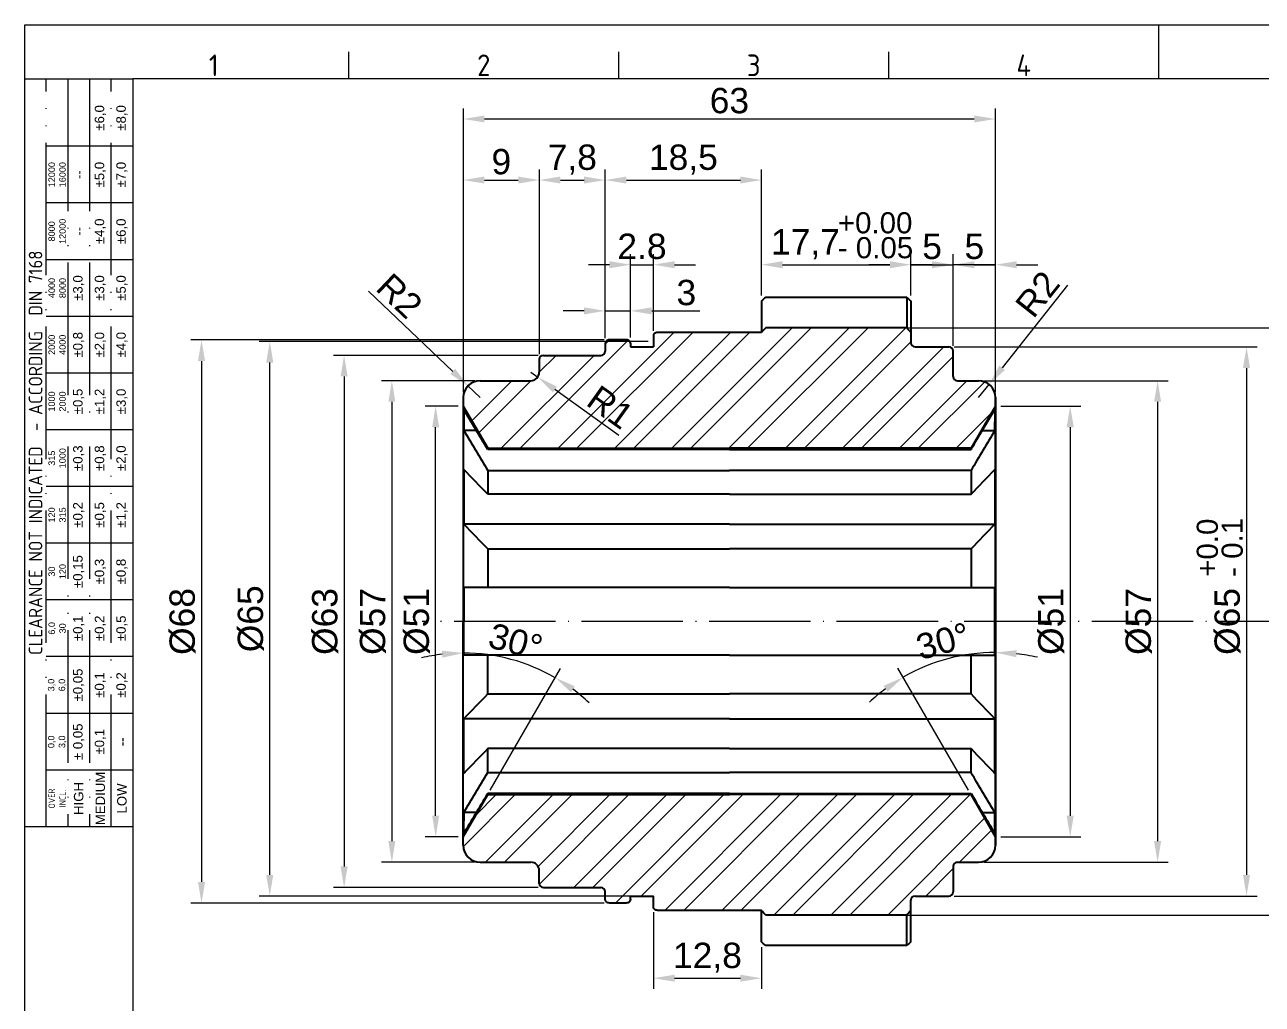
# Model space of a CAD drawing. Header units: millimetres. Extents: x 2521 to 2789, y 1164 to 1354.
# Drawn here: x 2520.6 to 2667.1, y 1238.2 to 1354.2 of the extents above; entities that cross this region are included whole.
import ezdxf
from ezdxf.enums import TextEntityAlignment as Align

# ---------------------------------------------------------------- set-up
doc = ezdxf.new("R2010")
doc.units = ezdxf.units.MM
doc.linetypes.add('ACAD_ISO04W100', pattern=[30, 24, -3, 0, -3])
doc.linetypes.add('ACAD_ISO05W100', pattern=[33, 24, -3, 0, -3, 0, -3])
for name, color, linetype, lineweight in [('AM_0', 7, 'Continuous', 40), ('AM_4', 1, 'ACAD_ISO04W100', 25), ('AM_5', 3, 'Continuous', 25), ('AM_BOR', 2, 'ACAD_ISO05W100', 35)]:
    doc.layers.add(name, color=color, linetype=linetype, lineweight=lineweight)
doc.styles.add('ACISOTS', font='isocp.shx', dxfattribs={"height": 1})
doc.styles.get("Standard").update_dxf_attribs({"font": 'arial.ttf'})
doc.dimstyles.new('ISO-25', dxfattribs={"dimtxt": 3, "dimasz": 2.5, "dimexe": 1.25, "dimexo": 0.625, "dimtad": 1, "dimtxsty": 'Standard', "dimcen": 2.5, "dimadec": 0, "dimazin": 0, "dimtfac": 1, "dimtmove": 0, "dimatfit": 3, "dimfxl": 1, "dimarcsym": 0})

# ---------------------------------------------------------------- blocks, each defined once
blk = doc.blocks.new('A3 ZTL')
for p, q in [((19.57, 280.82), (19.57, 9.78)), ((401.17, 280.82), (19.57, 280.82))]:
    blk.add_line(p, q)
at = {"layer": 'AM_BOR', "color": 135, "linetype": 'Continuous', "lineweight": 25}
for p, q in [((0, 0), (0, 290.61)), ((0, 290.61), (410.96, 290.61))]:
    blk.add_line(p, q, dxfattribs=at)
at = {"layer": 'AM_BOR', "color": 135, "lineweight": 25}
for p, q in [((205.48, 280.82), (205.48, 290.61)), ((58.71, 280.82), (58.71, 285.71)), ((107.63, 280.82), (107.63, 285.71)), ((156.56, 280.82), (156.56, 285.71)), ((3.91, 145.3), (3.91, 280.82)), ((7.83, 280.82), (7.83, 145.3)), ((11.74, 280.82), (11.74, 145.3)), ((15.66, 145.3), (15.66, 280.82)), ((19.57, 268.59), (3.91, 268.59)), ((19.57, 258.32), (3.91, 258.32)), ((19.57, 248.04), (3.91, 248.04)), ((19.57, 237.77), (3.91, 237.77)), ((19.57, 227.5), (3.91, 227.5)), ((19.57, 217.22), (3.91, 217.22)), ((19.57, 206.95), (3.91, 206.95)), ((19.57, 196.67), (3.91, 196.67)), ((19.57, 186.4), (3.91, 186.4)), ((19.57, 176.13), (3.91, 176.13)), ((19.57, 165.85), (3.91, 165.85)), ((19.57, 155.58), (3.91, 155.58))]:
    blk.add_line(p, q, dxfattribs=at)
blk.add_lwpolyline([(19.57, 145.3), (0, 145.3), (0, 280.82), (19.57, 280.82)], close=True, dxfattribs=at)
at = {"layer": 'AM_BOR', "color": 135, "lineweight": 25, "style": 'ACISOTS'}
for s, p in [('1', (34.25, 283.27)), ('2', (83.17, 283.27)), ('3', (132.09, 283.27)), ('4', (181.02, 283.27))]:
    blk.add_text(s, height=3.91, dxfattribs=at).set_placement(p, align=Align.MIDDLE)
at = {"layer": 'AM_BOR', "color": 135, "lineweight": 25, "attachment_point": 5, "rotation": 90}
for s, insert, char_height, width in [('±6,0', (13.7, 273.73), 1.712, 10.274), ('±8,0', (17.61, 273.73), 1.712, 10.274), ('12000\\P16000', (5.87, 263.45), 1.174, 10.274), ('±5,0', (13.7, 263.45), 1.712, 10.274), ('±7,0', (17.61, 263.45), 1.712, 10.274), ('--', (9.78, 263.45), 1.712, 10.274), ('8000\\P12000', (5.87, 253.18), 1.174, 10.274), ('--', (9.78, 253.18), 1.712, 10.274), ('±4,0', (13.7, 253.18), 1.712, 10.274), ('±6,0', (17.61, 253.18), 1.712, 10.274), ('{\\Fisocp.shx|c0;CLEARANCE NOT INDICATED  - ACCORDING  DIN 7168}', (1.96, 213.06), 2.4462, 135.5186), ('4000\\P8000', (5.87, 242.91), 1.174, 10.274), ('±3,0', (9.78, 242.91), 1.712, 10.274), ('±3,0', (13.7, 242.91), 1.712, 10.274), ('±5,0', (17.61, 242.91), 1.712, 10.274), ('2000\\P4000', (5.87, 232.63), 1.174, 10.274), ('±0,8', (9.78, 232.63), 1.712, 10.274), ('±2,0', (13.7, 232.63), 1.712, 10.274), ('±4,0', (17.61, 232.63), 1.712, 10.274), ('±0,5', (9.78, 222.36), 1.712, 10.274), ('±1,2', (13.7, 222.36), 1.712, 10.274), ('±3,0', (17.61, 222.36), 1.712, 10.274), ('1000\\P2000', (5.87, 222.36), 1.174, 10.274), ('315\\P1000', (5.87, 212.08), 1.174, 10.274), ('±0,3', (9.78, 212.08), 1.712, 10.274), ('±0,8', (13.7, 212.08), 1.712, 10.274), ('±2,0', (17.61, 212.08), 1.712, 10.274), ('120\\P315', (5.87, 201.81), 1.174, 10.274), ('±0,2', (9.78, 201.81), 1.712, 10.274), ('±0,5', (13.7, 201.81), 1.712, 10.274), ('±1,2', (17.61, 201.81), 1.712, 10.274), ('±0,15', (9.78, 191.54), 1.712, 10.274), ('±0,3', (13.7, 191.54), 1.712, 10.274), ('±0,8', (17.61, 191.54), 1.712, 10.274), ('30\\P120', (5.87, 191.54), 1.174, 10.274), ('6,0\\P30', (5.87, 181.26), 1.174, 10.274), ('±0,1', (9.78, 181.26), 1.712, 10.274), ('±0,2', (13.7, 181.26), 1.712, 10.274), ('±0,5', (17.61, 181.26), 1.712, 10.274), ('±0,05', (9.78, 170.99), 1.712, 10.274), ('±0,1', (13.7, 170.99), 1.712, 10.274), ('±0,2', (17.61, 170.99), 1.712, 10.274), ('3,0\\P6,0', (5.87, 170.99), 1.174, 10.274), ('± 0,05', (9.78, 160.71), 1.712, 10.274), ('0,0\\P3,0', (5.87, 160.71), 1.174, 10.274), ('\\pt4.69206;±0,1', (13.7, 160.71), 1.7123, 10.274), ('--', (17.61, 160.71), 1.712, 10.274), ('MEDIUM', (13.7, 150.44), 1.712, 10.274), ('HIGH', (9.78, 150.44), 1.712, 10.274), ('LOW', (17.61, 150.44), 1.712, 10.274), ('{\\Fisocp.shx|c0;OVER\\PINCL.}', (5.87, 150.44), 1.1742, 10.274)]:
    blk.add_mtext(s, dxfattribs=dict(at, insert=insert, char_height=char_height, width=width))
blk = doc.blocks.new('*D21')
at = {"layer": 'AM_5', "color": 0, "lineweight": -2, "transparency": 16777216}
for p, q in [((2636.13, 1309.03), (2645.61, 1309.03)), ((2644.36, 1306.53), (2644.36, 1260.53)), ((2636.13, 1258.03), (2645.61, 1258.03))]:
    blk.add_line(p, q, dxfattribs=at)
at = {"layer": 'AM_5', "color": 0, "transparency": 16777216}
for points in [[(2643.94, 1306.53), (2644.78, 1306.53), (2644.36, 1309.03)], [(2643.94, 1260.53), (2644.78, 1260.53), (2644.36, 1258.03)]]:
    blk.add_solid(points, dxfattribs=at)
at = {"layer": 'Defpoints', "color": 0, "transparency": 16777216}
for p in [(2635.51, 1309.03), (2635.51, 1258.03), (2644.36, 1258.03)]:
    blk.add_point(p, dxfattribs=at)
at = {"layer": 'AM_5', "color": 0, "transparency": 16777216, "insert": (2642.12, 1283.53), "char_height": 3, "attachment_point": 5, "rotation": 90}
blk.add_mtext('%%C51', dxfattribs=at)
blk = doc.blocks.new('*D22')
at = {"layer": 'AM_5', "color": 0, "lineweight": -2, "transparency": 16777216}
for p, q in [((2571.88, 1309.03), (2567.98, 1309.03)), ((2569.23, 1260.53), (2569.23, 1306.53)), ((2571.88, 1258.03), (2567.98, 1258.03))]:
    blk.add_line(p, q, dxfattribs=at)
at = {"layer": 'AM_5', "color": 0, "transparency": 16777216}
for points in [[(2568.82, 1306.53), (2569.65, 1306.53), (2569.23, 1309.03)], [(2568.82, 1260.53), (2569.65, 1260.53), (2569.23, 1258.03)]]:
    blk.add_solid(points, dxfattribs=at)
at = {"layer": 'Defpoints', "color": 0, "transparency": 16777216}
for p in [(2569.23, 1309.03), (2572.51, 1309.03), (2572.51, 1258.03)]:
    blk.add_point(p, dxfattribs=at)
at = {"layer": 'AM_5', "color": 0, "transparency": 16777216, "insert": (2566.99, 1283.53), "char_height": 3, "attachment_point": 5, "rotation": 90}
blk.add_mtext('%%C51', dxfattribs=at)
blk = doc.blocks.new('*D23')
at = {"layer": 'AM_5', "color": 0, "lineweight": -2, "transparency": 16777216}
blk.add_line((2575.7, 1263.57), (2584.01, 1277.96), dxfattribs=at)
for start, end in [(96.5856, 103.1712), (60, 90), (46.8288, 53.4144)]:
    blk.add_arc((2572.51, 1258.03), 21.76, start, end, dxfattribs=at)
at = {"layer": 'AM_5', "color": 0, "transparency": 16777216}
for points in [[(2569.99, 1280.07), (2570.03, 1279.24), (2572.51, 1279.8)], [(2585.25, 1275.16), (2585.71, 1275.86), (2583.39, 1276.88)]]:
    blk.add_solid(points, dxfattribs=at)
at = {"layer": 'Defpoints', "color": 0, "transparency": 16777216}
for p in [(2572.51, 1283.53), (2579.95, 1278.48), (2575.39, 1263.03), (2572.51, 1258.03), (2572.51, 1257.03)]:
    blk.add_point(p, dxfattribs=at)
at = {"layer": 'AM_5', "color": 0, "transparency": 16777216, "insert": (2578.7, 1281.14), "char_height": 3, "attachment_point": 5, "rotation": 345}
blk.add_mtext('30°', dxfattribs=at)
blk = doc.blocks.new('*D24')
at = {"layer": 'AM_5', "color": 0, "lineweight": -2, "transparency": 16777216}
blk.add_line((2632.31, 1263.57), (2623.97, 1278.02), dxfattribs=at)
for start, end in [(90, 120), (76.8675, 83.4337), (126.5663, 133.1325)]:
    blk.add_arc((2635.51, 1258.03), 21.83, start, end, dxfattribs=at)
at = {"layer": 'AM_5', "color": 0, "transparency": 16777216}
for points in [[(2637.98, 1279.3), (2638.03, 1280.13), (2635.51, 1279.86)], [(2622.27, 1275.91), (2622.73, 1275.21), (2624.59, 1276.93)]]:
    blk.add_solid(points, dxfattribs=at)
at = {"layer": 'Defpoints', "color": 0, "transparency": 16777216}
for p in [(2635.51, 1283.53), (2631.72, 1279.53), (2632.62, 1263.03), (2635.51, 1258.03), (2635.51, 1257.03)]:
    blk.add_point(p, dxfattribs=at)
at = {"layer": 'AM_5', "color": 0, "transparency": 16777216, "insert": (2629.3, 1281.2), "char_height": 3, "attachment_point": 5, "rotation": 15}
blk.add_mtext('30°', dxfattribs=at)
blk = doc.blocks.new('*D25')
at = {"layer": 'AM_5', "color": 0, "lineweight": -2, "transparency": 16777216}
for p, q in [((2634.13, 1312.03), (2655.96, 1312.03)), ((2654.71, 1309.53), (2654.71, 1257.53)), ((2634.13, 1255.03), (2655.96, 1255.03))]:
    blk.add_line(p, q, dxfattribs=at)
at = {"layer": 'AM_5', "color": 0, "transparency": 16777216}
for points in [[(2654.29, 1309.53), (2655.13, 1309.53), (2654.71, 1312.03)], [(2654.29, 1257.53), (2655.13, 1257.53), (2654.71, 1255.03)]]:
    blk.add_solid(points, dxfattribs=at)
at = {"layer": 'Defpoints', "color": 0, "transparency": 16777216}
for p in [(2633.51, 1312.03), (2633.51, 1255.03), (2654.71, 1255.03)]:
    blk.add_point(p, dxfattribs=at)
at = {"layer": 'AM_5', "color": 0, "transparency": 16777216, "insert": (2652.47, 1283.53), "char_height": 3, "attachment_point": 5, "rotation": 90}
blk.add_mtext('%%C57', dxfattribs=at)
blk = doc.blocks.new('*D26')
at = {"layer": 'AM_5', "color": 0, "lineweight": -2, "transparency": 16777216}
for p, q in [((2630.63, 1316.03), (2666.49, 1316.03)), ((2665.24, 1313.53), (2665.24, 1253.53)), ((2630.63, 1251.03), (2666.49, 1251.03))]:
    blk.add_line(p, q, dxfattribs=at)
at = {"layer": 'AM_5', "color": 0, "transparency": 16777216}
for points in [[(2664.82, 1313.53), (2665.66, 1313.53), (2665.24, 1316.03)], [(2664.82, 1253.53), (2665.66, 1253.53), (2665.24, 1251.03)]]:
    blk.add_solid(points, dxfattribs=at)
at = {"layer": 'Defpoints', "color": 0, "transparency": 16777216}
for p in [(2630.01, 1316.03), (2630.01, 1251.03), (2665.24, 1251.03)]:
    blk.add_point(p, dxfattribs=at)
at = {"layer": 'AM_5', "color": 0, "transparency": 16777216, "insert": (2663, 1283.53), "char_height": 3, "attachment_point": 5, "rotation": 90}
blk.add_mtext('%%C65', dxfattribs=at)
blk = doc.blocks.new('*D27')
at = {"layer": 'AM_5', "color": 0, "lineweight": -2, "transparency": 16777216}
for p, q in [((2644.04, 1323.34), (2636.3, 1313.56)), ((2633.51, 1310.03), (2634.75, 1311.6))]:
    blk.add_line(p, q, dxfattribs=at)
at = {"layer": 'AM_5', "color": 0, "transparency": 16777216}
blk.add_solid([(2635.97, 1313.82), (2636.63, 1313.3), (2634.75, 1311.6)], dxfattribs=at)
at = {"layer": 'Defpoints', "color": 0, "transparency": 16777216}
for p in [(2634.75, 1311.6), (2633.51, 1310.03)]:
    blk.add_point(p, dxfattribs=at)
at = {"layer": 'AM_5', "color": 0, "transparency": 16777216, "insert": (2640.49, 1322.29), "char_height": 3, "attachment_point": 5, "rotation": 51.6282}
blk.add_mtext('R2', dxfattribs=at)
blk = doc.blocks.new('*D28')
at = {"layer": 'AM_5', "color": 0, "lineweight": -2, "transparency": 16777216}
for p, q in [((2594.38, 1316.67), (2548.34, 1316.67)), ((2549.59, 1253.53), (2549.59, 1314.17)), ((2594.38, 1251.03), (2548.34, 1251.03))]:
    blk.add_line(p, q, dxfattribs=at)
at = {"layer": 'AM_5', "color": 0, "transparency": 16777216}
for points in [[(2549.17, 1314.17), (2550.01, 1314.17), (2549.59, 1316.67)], [(2549.17, 1253.53), (2550.01, 1253.53), (2549.59, 1251.03)]]:
    blk.add_solid(points, dxfattribs=at)
at = {"layer": 'Defpoints', "color": 0, "transparency": 16777216}
for p in [(2549.59, 1316.67), (2595.01, 1316.67), (2595.01, 1251.03)]:
    blk.add_point(p, dxfattribs=at)
at = {"layer": 'AM_5', "color": 0, "transparency": 16777216, "insert": (2547.35, 1283.85), "char_height": 3, "attachment_point": 5, "rotation": 90}
blk.add_mtext('%%C65', dxfattribs=at)
blk = doc.blocks.new('*D29')
at = {"layer": 'AM_5', "color": 0, "lineweight": -2, "transparency": 16777216}
for p, q in [((2573.88, 1312.03), (2562.8, 1312.03)), ((2564.05, 1309.53), (2564.05, 1257.53)), ((2573.88, 1255.03), (2562.8, 1255.03))]:
    blk.add_line(p, q, dxfattribs=at)
at = {"layer": 'AM_5', "color": 0, "transparency": 16777216}
for points in [[(2563.63, 1309.53), (2564.46, 1309.53), (2564.05, 1312.03)], [(2563.63, 1257.53), (2564.46, 1257.53), (2564.05, 1255.03)]]:
    blk.add_solid(points, dxfattribs=at)
at = {"layer": 'Defpoints', "color": 0, "transparency": 16777216}
for p in [(2574.51, 1312.03), (2564.05, 1255.03), (2574.51, 1255.03)]:
    blk.add_point(p, dxfattribs=at)
at = {"layer": 'AM_5', "color": 0, "transparency": 16777216, "insert": (2561.81, 1283.53), "char_height": 3, "attachment_point": 5, "rotation": 90}
blk.add_mtext('%%C57', dxfattribs=at)
blk = doc.blocks.new('*D30')
at = {"layer": 'AM_5', "color": 0, "lineweight": -2, "transparency": 16777216}
for p, q in [((2581.38, 1315.03), (2557.14, 1315.03)), ((2558.39, 1312.53), (2558.39, 1254.53)), ((2581.38, 1252.03), (2557.14, 1252.03))]:
    blk.add_line(p, q, dxfattribs=at)
at = {"layer": 'AM_5', "color": 0, "transparency": 16777216}
for points in [[(2557.97, 1312.53), (2558.81, 1312.53), (2558.39, 1315.03)], [(2557.97, 1254.53), (2558.81, 1254.53), (2558.39, 1252.03)]]:
    blk.add_solid(points, dxfattribs=at)
at = {"layer": 'Defpoints', "color": 0, "transparency": 16777216}
for p in [(2582.01, 1315.03), (2558.39, 1252.03), (2582.01, 1252.03)]:
    blk.add_point(p, dxfattribs=at)
at = {"layer": 'AM_5', "color": 0, "transparency": 16777216, "insert": (2556.15, 1283.53), "char_height": 3, "attachment_point": 5, "rotation": 90}
blk.add_mtext('%%C63', dxfattribs=at)
blk = doc.blocks.new('*D31')
at = {"layer": 'AM_5', "color": 0, "lineweight": -2, "transparency": 16777216}
for p, q in [((2589.18, 1316.86), (2540.26, 1316.86)), ((2541.51, 1314.36), (2541.51, 1252.7)), ((2589.18, 1250.2), (2540.26, 1250.2))]:
    blk.add_line(p, q, dxfattribs=at)
at = {"layer": 'AM_5', "color": 0, "transparency": 16777216}
for points in [[(2541.09, 1314.36), (2541.93, 1314.36), (2541.51, 1316.86)], [(2541.09, 1252.7), (2541.93, 1252.7), (2541.51, 1250.2)]]:
    blk.add_solid(points, dxfattribs=at)
at = {"layer": 'Defpoints', "color": 0, "transparency": 16777216}
for p in [(2589.81, 1316.86), (2541.51, 1250.2), (2589.81, 1250.2)]:
    blk.add_point(p, dxfattribs=at)
at = {"layer": 'AM_5', "color": 0, "transparency": 16777216, "insert": (2539.27, 1283.53), "char_height": 3, "attachment_point": 5, "rotation": 90}
blk.add_mtext('%%C68', dxfattribs=at)
blk = doc.blocks.new('*D32')
at = {"layer": 'AM_5', "color": 0, "lineweight": -2, "transparency": 16777216}
for p, q in [((2617.28, 1318.29), (2678.49, 1318.29)), ((2677.24, 1315.79), (2677.24, 1251.28)), ((2617.28, 1248.78), (2678.49, 1248.78))]:
    blk.add_line(p, q, dxfattribs=at)
at = {"layer": 'AM_5', "color": 0, "transparency": 16777216}
for points in [[(2676.83, 1315.79), (2677.66, 1315.79), (2677.24, 1318.29)], [(2676.83, 1251.28), (2677.66, 1251.28), (2677.24, 1248.78)]]:
    blk.add_solid(points, dxfattribs=at)
at = {"layer": 'Defpoints', "color": 0, "transparency": 16777216}
for p in [(2616.66, 1318.29), (2616.66, 1248.78), (2677.24, 1248.78)]:
    blk.add_point(p, dxfattribs=at)
at = {"layer": 'AM_5', "color": 0, "transparency": 16777216, "insert": (2675, 1283.53), "char_height": 3, "attachment_point": 5, "rotation": 90}
blk.add_mtext('%%c70', dxfattribs=at)
blk = doc.blocks.new('*D33')
at = {"layer": 'AM_5', "color": 0, "lineweight": -2, "transparency": 16777216}
for p, q in [((2561.29, 1322.62), (2571.25, 1313.14)), ((2574.51, 1310.03), (2573.06, 1311.41))]:
    blk.add_line(p, q, dxfattribs=at)
at = {"layer": 'AM_5', "color": 0, "transparency": 16777216}
blk.add_solid([(2571.53, 1313.44), (2570.96, 1312.83), (2573.06, 1311.41)], dxfattribs=at)
at = {"layer": 'Defpoints', "color": 0, "transparency": 16777216}
for p in [(2573.06, 1311.41), (2574.51, 1310.03)]:
    blk.add_point(p, dxfattribs=at)
at = {"layer": 'AM_5', "color": 0, "transparency": 16777216, "insert": (2564.95, 1322.07), "char_height": 3, "attachment_point": 5, "rotation": 316.4029}
blk.add_mtext('R2', dxfattribs=at)
blk = doc.blocks.new('*D34')
at = {"layer": 'AM_5', "color": 0, "lineweight": -2, "transparency": 16777216}
for p, q in [((2580.51, 1313.03), (2581.32, 1312.45)), ((2590.93, 1305.56), (2583.35, 1310.99))]:
    blk.add_line(p, q, dxfattribs=at)
at = {"layer": 'AM_5', "color": 0, "transparency": 16777216}
blk.add_solid([(2583.59, 1311.33), (2583.11, 1310.66), (2581.32, 1312.45)], dxfattribs=at)
at = {"layer": 'Defpoints', "color": 0, "transparency": 16777216}
for p in [(2580.51, 1313.03), (2581.32, 1312.45)]:
    blk.add_point(p, dxfattribs=at)
at = {"layer": 'AM_5', "color": 0, "transparency": 16777216, "insert": (2589.93, 1308.9), "char_height": 3, "attachment_point": 5, "rotation": 324.3712}
blk.add_mtext('R1', dxfattribs=at)
blk = doc.blocks.new('*D35')
at = {"layer": 'AM_5', "color": 0, "lineweight": -2, "transparency": 16777216}
for p, q in [((2630.51, 1316.16), (2630.51, 1327.01)), ((2635.51, 1310.66), (2635.51, 1327.01)), ((2628.01, 1325.76), (2625.51, 1325.76)), ((2635.51, 1325.76), (2630.51, 1325.76)), ((2638.01, 1325.76), (2640.51, 1325.76))]:
    blk.add_line(p, q, dxfattribs=at)
at = {"layer": 'AM_5', "color": 0, "transparency": 16777216}
for points in [[(2628.01, 1326.18), (2628.01, 1325.34), (2630.51, 1325.76)], [(2638.01, 1326.18), (2638.01, 1325.34), (2635.51, 1325.76)]]:
    blk.add_solid(points, dxfattribs=at)
at = {"layer": 'Defpoints', "color": 0, "transparency": 16777216}
for p in [(2630.51, 1325.76), (2630.51, 1315.53), (2635.51, 1310.03)]:
    blk.add_point(p, dxfattribs=at)
at = {"layer": 'AM_5', "color": 0, "transparency": 16777216, "insert": (2633.01, 1327.91), "char_height": 3, "attachment_point": 5}
blk.add_mtext('5', dxfattribs=at)
blk = doc.blocks.new('*D36')
at = {"layer": 'AM_5', "color": 0, "lineweight": -2, "transparency": 16777216}
for p, q in [((2625.51, 1322.1), (2625.51, 1327.01)), ((2630.51, 1326.39), (2630.51, 1327.01)), ((2623.01, 1325.76), (2620.51, 1325.76)), ((2625.51, 1325.76), (2630.51, 1325.76)), ((2633.01, 1325.76), (2635.51, 1325.76))]:
    blk.add_line(p, q, dxfattribs=at)
at = {"layer": 'AM_5', "color": 0, "transparency": 16777216}
for points in [[(2623.01, 1326.18), (2623.01, 1325.34), (2625.51, 1325.76)], [(2633.01, 1326.18), (2633.01, 1325.34), (2630.51, 1325.76)]]:
    blk.add_solid(points, dxfattribs=at)
at = {"layer": 'Defpoints', "color": 0, "transparency": 16777216}
for p in [(2630.51, 1325.76), (2630.51, 1325.76), (2625.51, 1321.47)]:
    blk.add_point(p, dxfattribs=at)
at = {"layer": 'AM_5', "color": 0, "transparency": 16777216, "insert": (2628.01, 1327.91), "char_height": 3, "attachment_point": 5}
blk.add_mtext('5', dxfattribs=at)
blk = doc.blocks.new('*D37')
at = {"layer": 'AM_5', "color": 0, "lineweight": -2, "transparency": 16777216}
for p, q in [((2607.81, 1322.1), (2607.81, 1327.01)), ((2625.51, 1322.1), (2625.51, 1327.01)), ((2610.31, 1325.76), (2623.01, 1325.76))]:
    blk.add_line(p, q, dxfattribs=at)
at = {"layer": 'AM_5', "color": 0, "transparency": 16777216}
for points in [[(2610.31, 1326.18), (2610.31, 1325.34), (2607.81, 1325.76)], [(2623.01, 1326.18), (2623.01, 1325.34), (2625.51, 1325.76)]]:
    blk.add_solid(points, dxfattribs=at)
at = {"layer": 'Defpoints', "color": 0, "transparency": 16777216}
for p in [(2625.51, 1325.76), (2607.81, 1321.47), (2625.51, 1321.47)]:
    blk.add_point(p, dxfattribs=at)
at = {"layer": 'AM_5', "color": 0, "transparency": 16777216, "insert": (2613.02, 1328.19), "char_height": 3, "attachment_point": 5}
blk.add_mtext('17,7', dxfattribs=at)
blk = doc.blocks.new('*D38')
at = {"layer": 'AM_5', "color": 0, "lineweight": -2, "transparency": 16777216}
for p, q in [((2592.31, 1317.16), (2592.31, 1327.01)), ((2595.01, 1317.93), (2595.01, 1327.01)), ((2589.81, 1325.76), (2587.31, 1325.76)), ((2592.31, 1325.76), (2595.01, 1325.76)), ((2597.51, 1325.76), (2600.01, 1325.76))]:
    blk.add_line(p, q, dxfattribs=at)
at = {"layer": 'AM_5', "color": 0, "transparency": 16777216}
for points in [[(2589.81, 1326.18), (2589.81, 1325.34), (2592.31, 1325.76)], [(2597.51, 1326.18), (2597.51, 1325.34), (2595.01, 1325.76)]]:
    blk.add_solid(points, dxfattribs=at)
at = {"layer": 'Defpoints', "color": 0, "transparency": 16777216}
for p in [(2595.01, 1325.76), (2595.01, 1317.3), (2592.31, 1316.53)]:
    blk.add_point(p, dxfattribs=at)
at = {"layer": 'AM_5', "color": 0, "transparency": 16777216, "insert": (2593.66, 1327.92), "char_height": 3, "attachment_point": 5}
blk.add_mtext('2.8', dxfattribs=at)
blk = doc.blocks.new('*D39')
at = {"layer": 'AM_5', "color": 0, "lineweight": -2, "transparency": 16777216}
for p, q in [((2586.81, 1320.3), (2584.31, 1320.3)), ((2589.31, 1317.16), (2589.31, 1321.55)), ((2589.31, 1320.3), (2592.31, 1320.3)), ((2592.31, 1317.16), (2592.31, 1321.55)), ((2594.81, 1320.3), (2600.52, 1320.3))]:
    blk.add_line(p, q, dxfattribs=at)
at = {"layer": 'AM_5', "color": 0, "transparency": 16777216}
for points in [[(2586.81, 1320.71), (2586.81, 1319.88), (2589.31, 1320.3)], [(2594.81, 1320.71), (2594.81, 1319.88), (2592.31, 1320.3)]]:
    blk.add_solid(points, dxfattribs=at)
at = {"layer": 'Defpoints', "color": 0, "transparency": 16777216}
for p in [(2592.31, 1320.3), (2589.31, 1316.53), (2592.31, 1316.53)]:
    blk.add_point(p, dxfattribs=at)
at = {"layer": 'AM_5', "color": 0, "transparency": 16777216, "insert": (2598.91, 1322.45), "char_height": 3, "attachment_point": 5}
blk.add_mtext('3', dxfattribs=at)
blk = doc.blocks.new('*D40')
at = {"layer": 'AM_5', "color": 0, "lineweight": -2, "transparency": 16777216}
for p, q in [((2572.51, 1310.66), (2572.51, 1337.03)), ((2581.51, 1315.16), (2581.51, 1337.03)), ((2575.01, 1335.78), (2579.01, 1335.78))]:
    blk.add_line(p, q, dxfattribs=at)
at = {"layer": 'AM_5', "color": 0, "transparency": 16777216}
for points in [[(2575.01, 1336.2), (2575.01, 1335.37), (2572.51, 1335.78)], [(2579.01, 1336.2), (2579.01, 1335.37), (2581.51, 1335.78)]]:
    blk.add_solid(points, dxfattribs=at)
at = {"layer": 'Defpoints', "color": 0, "transparency": 16777216}
for p in [(2581.51, 1335.78), (2581.51, 1314.53), (2572.51, 1310.03)]:
    blk.add_point(p, dxfattribs=at)
at = {"layer": 'AM_5', "color": 0, "transparency": 16777216, "insert": (2577.01, 1337.94), "char_height": 3, "attachment_point": 5}
blk.add_mtext('9', dxfattribs=at)
blk = doc.blocks.new('*D41')
at = {"layer": 'AM_5', "color": 0, "lineweight": -2, "transparency": 16777216}
for p, q in [((2581.51, 1315.16), (2581.51, 1337.03)), ((2589.31, 1317.05), (2589.31, 1337.03)), ((2584.01, 1335.78), (2586.81, 1335.78))]:
    blk.add_line(p, q, dxfattribs=at)
at = {"layer": 'AM_5', "color": 0, "transparency": 16777216}
for points in [[(2584.01, 1336.2), (2584.01, 1335.37), (2581.51, 1335.78)], [(2586.81, 1336.2), (2586.81, 1335.37), (2589.31, 1335.78)]]:
    blk.add_solid(points, dxfattribs=at)
at = {"layer": 'Defpoints', "color": 0, "transparency": 16777216}
for p in [(2589.31, 1335.78), (2589.31, 1316.42), (2581.51, 1314.53)]:
    blk.add_point(p, dxfattribs=at)
at = {"layer": 'AM_5', "color": 0, "transparency": 16777216, "insert": (2585.41, 1338.21), "char_height": 3, "attachment_point": 5}
blk.add_mtext('7,8', dxfattribs=at)
blk = doc.blocks.new('*D42')
at = {"layer": 'AM_5', "color": 0, "lineweight": -2, "transparency": 16777216}
for p, q in [((2589.31, 1336.41), (2589.31, 1337.03)), ((2607.81, 1322.1), (2607.81, 1337.03)), ((2591.81, 1335.78), (2605.31, 1335.78))]:
    blk.add_line(p, q, dxfattribs=at)
at = {"layer": 'AM_5', "color": 0, "transparency": 16777216}
for points in [[(2591.81, 1336.2), (2591.81, 1335.37), (2589.31, 1335.78)], [(2605.31, 1336.2), (2605.31, 1335.37), (2607.81, 1335.78)]]:
    blk.add_solid(points, dxfattribs=at)
at = {"layer": 'Defpoints', "color": 0, "transparency": 16777216}
for p in [(2589.31, 1335.78), (2607.81, 1335.78), (2607.81, 1321.47)]:
    blk.add_point(p, dxfattribs=at)
at = {"layer": 'AM_5', "color": 0, "transparency": 16777216, "insert": (2598.56, 1338.21), "char_height": 3, "attachment_point": 5}
blk.add_mtext('18,5', dxfattribs=at)
blk = doc.blocks.new('*D43')
at = {"layer": 'AM_5', "color": 0, "lineweight": -2, "transparency": 16777216}
for p, q in [((2572.51, 1336.41), (2572.51, 1344.26)), ((2635.51, 1326.39), (2635.51, 1344.26)), ((2575.01, 1343.01), (2633.01, 1343.01))]:
    blk.add_line(p, q, dxfattribs=at)
at = {"layer": 'AM_5', "color": 0, "transparency": 16777216}
for points in [[(2575.01, 1343.43), (2575.01, 1342.6), (2572.51, 1343.01)], [(2633.01, 1343.43), (2633.01, 1342.6), (2635.51, 1343.01)]]:
    blk.add_solid(points, dxfattribs=at)
at = {"layer": 'Defpoints', "color": 0, "transparency": 16777216}
for p in [(2635.51, 1343.01), (2572.51, 1335.78), (2635.51, 1325.76)]:
    blk.add_point(p, dxfattribs=at)
at = {"layer": 'AM_5', "color": 0, "transparency": 16777216, "insert": (2604.01, 1345.17), "char_height": 3, "attachment_point": 5}
blk.add_mtext('63', dxfattribs=at)
blk = doc.blocks.new('*D44')
at = {"layer": 'AM_5', "color": 0, "lineweight": -2, "transparency": 16777216}
for p, q in [((2595.01, 1249.14), (2595.01, 1240.05)), ((2607.81, 1244.97), (2607.81, 1240.05)), ((2597.51, 1241.3), (2605.31, 1241.3))]:
    blk.add_line(p, q, dxfattribs=at)
at = {"layer": 'AM_5', "color": 0, "transparency": 16777216}
for points in [[(2597.51, 1241.72), (2597.51, 1240.89), (2595.01, 1241.3)], [(2605.31, 1241.72), (2605.31, 1240.89), (2607.81, 1241.3)]]:
    blk.add_solid(points, dxfattribs=at)
at = {"layer": 'Defpoints', "color": 0, "transparency": 16777216}
for p in [(2595.01, 1249.76), (2607.81, 1245.59), (2607.81, 1241.3)]:
    blk.add_point(p, dxfattribs=at)
at = {"layer": 'AM_5', "color": 0, "transparency": 16777216, "insert": (2601.41, 1243.73), "char_height": 3, "attachment_point": 5}
blk.add_mtext('12,8', dxfattribs=at)

msp = doc.modelspace()

# ---------------------------------------------------------------- hatches: boundary and pattern name
at = {"layer": 'AM_5'}
h = msp.add_hatch(dxfattribs=at)
h.set_pattern_fill('ANSI32', color=1, scale=0.5)
edge = h.paths.add_edge_path()
edge.add_line((2604.005, 1304.033), (2632.619, 1304.033))
edge.add_line((2632.619, 1304.033), (2635.505, 1309.033))
edge.add_line((2635.505, 1309.033), (2635.505, 1310.033))
edge.add_arc((2633.505, 1310.033), 2, 0, 90)
edge.add_line((2633.505, 1312.033), (2631.005, 1312.033))
edge.add_arc((2631.005, 1312.533), 0.5, 180, 270, ccw=False)
edge.add_line((2630.505, 1312.533), (2630.505, 1315.533))
edge.add_arc((2630.005, 1315.533), 0.5, 0, 90)
edge.add_line((2630.005, 1316.033), (2626.005, 1316.033))
edge.add_arc((2626.005, 1316.533), 0.5, 180, 270, ccw=False)
edge.add_line((2625.505, 1316.533), (2625.505, 1317.745))
edge.add_spline(control_points=[(2625.505, 1317.745), (2625.339, 1317.926), (2625.172, 1318.106), (2625.005, 1318.287)], knot_values=[0.0000003, 0.0000003, 0.0000003, 0.0000003, 0.0007399, 0.0007399, 0.0007399, 0.0007399], degree=3, periodic=0)
edge.add_line((2625.005, 1318.287), (2608.305, 1318.287))
edge.add_spline(control_points=[(2608.305, 1318.287), (2608.139, 1318.106), (2607.972, 1317.926), (2607.805, 1317.745)], knot_values=[0.0000003, 0.0000003, 0.0000003, 0.0000003, 0.0007399, 0.0007399, 0.0007399, 0.0007399], degree=3, periodic=0)
edge.add_line((2607.798, 1317.737), (2595.505, 1317.737))
edge.add_spline(control_points=[(2595.505, 1317.737), (2595.365, 1317.737), (2595.231, 1317.683), (2595.052, 1317.518), (2595.005, 1317.41), (2595.005, 1317.301)], knot_values=[0, 0, 0, 0, 0.5, 0.5, 1, 1, 1, 1], degree=3, periodic=0)
edge.add_line((2595.005, 1317.301), (2595.005, 1316.033))
edge.add_line((2595.005, 1316.033), (2592.305, 1316.033))
edge.add_line((2592.305, 1316.033), (2592.305, 1316.424))
edge.add_spline(control_points=[(2592.305, 1316.424), (2592.305, 1316.533), (2592.26, 1316.641), (2592.081, 1316.809), (2591.947, 1316.863), (2591.805, 1316.863)], knot_values=[0, 0, 0, 0, 0.5, 0.5, 1, 1, 1, 1], degree=3, periodic=0)
edge.add_line((2591.805, 1316.863), (2589.805, 1316.863))
edge.add_spline(control_points=[(2589.805, 1316.863), (2589.664, 1316.863), (2589.53, 1316.808), (2589.352, 1316.642), (2589.305, 1316.533), (2589.305, 1316.424)], knot_values=[0, 0, 0, 0, 0.5, 0.5, 1, 1, 1, 1], degree=3, periodic=0)
edge.add_line((2589.305, 1316.424), (2589.305, 1315.533))
edge.add_arc((2588.805, 1315.533), 0.5, -90, 0, ccw=False)
edge.add_line((2588.805, 1315.033), (2582.005, 1315.033))
edge.add_arc((2582.005, 1314.533), 0.5, 90, 180)
edge.add_line((2581.505, 1314.533), (2581.505, 1313.033))
edge.add_arc((2580.505, 1313.033), 1, -90, 0, ccw=False)
edge.add_line((2580.505, 1312.033), (2574.505, 1312.033))
edge.add_arc((2574.505, 1310.033), 2, 90, 180)
edge.add_line((2572.505, 1310.033), (2572.505, 1309.033))
edge.add_line((2572.505, 1309.033), (2575.392, 1304.033))
edge.add_line((2575.392, 1304.033), (2604.005, 1304.033))
edge = h.paths.add_edge_path()
edge.add_line((2604.005, 1263.033), (2575.392, 1263.033))
edge.add_line((2575.392, 1263.033), (2572.505, 1258.033))
edge.add_line((2572.505, 1258.033), (2572.505, 1257.033))
edge.add_arc((2574.505, 1257.033), 2, 180, 270)
edge.add_line((2574.505, 1255.033), (2580.505, 1255.033))
edge.add_arc((2580.505, 1254.033), 1, 0, 90, ccw=False)
edge.add_line((2581.505, 1254.033), (2581.505, 1252.533))
edge.add_arc((2582.005, 1252.533), 0.5, 180, 270)
edge.add_line((2582.005, 1252.033), (2588.805, 1252.033))
edge.add_arc((2588.805, 1251.533), 0.5, 0, 90, ccw=False)
edge.add_line((2589.305, 1251.533), (2589.305, 1250.642))
edge.add_spline(control_points=[(2589.305, 1250.642), (2589.305, 1250.532), (2589.352, 1250.424), (2589.53, 1250.257), (2589.664, 1250.202), (2589.805, 1250.202)], knot_values=[0, 0, 0, 0, 0.5, 0.5, 1, 1, 1, 1], degree=3, periodic=0)
edge.add_line((2589.805, 1250.202), (2591.805, 1250.202))
edge.add_spline(control_points=[(2591.805, 1250.202), (2591.947, 1250.202), (2592.081, 1250.257), (2592.26, 1250.425), (2592.305, 1250.532), (2592.305, 1250.642)], knot_values=[0, 0, 0, 0, 0.5, 0.5, 1, 1, 1, 1], degree=3, periodic=0)
edge.add_line((2592.305, 1250.642), (2592.305, 1251.033))
edge.add_line((2592.305, 1251.033), (2595.005, 1251.033))
edge.add_line((2595.005, 1251.033), (2595.005, 1249.764))
edge.add_spline(control_points=[(2595.005, 1249.764), (2595.005, 1249.656), (2595.052, 1249.548), (2595.231, 1249.383), (2595.365, 1249.328), (2595.505, 1249.328)], knot_values=[0, 0, 0, 0, 0.5, 0.5, 1, 1, 1, 1], degree=3, periodic=0)
edge.add_line((2595.505, 1249.328), (2607.805, 1249.328))
edge.add_line((2607.805, 1249.328), (2607.805, 1249.321))
edge.add_spline(control_points=[(2607.805, 1249.321), (2607.972, 1249.14), (2608.139, 1248.959), (2608.305, 1248.779)], knot_values=[0.0000003, 0.0000003, 0.0000003, 0.0000003, 0.0007399, 0.0007399, 0.0007399, 0.0007399], degree=3, periodic=0)
edge.add_line((2608.305, 1248.779), (2625.005, 1248.779))
edge.add_spline(control_points=[(2625.005, 1248.779), (2625.172, 1248.959), (2625.339, 1249.14), (2625.505, 1249.321)], knot_values=[0.0000003, 0.0000003, 0.0000003, 0.0000003, 0.0007399, 0.0007399, 0.0007399, 0.0007399], degree=3, periodic=0)
edge.add_line((2625.505, 1249.321), (2625.505, 1250.533))
edge.add_arc((2626.005, 1250.533), 0.5, 90, 180, ccw=False)
edge.add_line((2626.005, 1251.033), (2630.005, 1251.033))
edge.add_arc((2630.005, 1251.533), 0.5, 270, 360)
edge.add_line((2630.505, 1251.533), (2630.505, 1254.533))
edge.add_arc((2631.005, 1254.533), 0.5, 90, 180, ccw=False)
edge.add_line((2631.005, 1255.033), (2633.505, 1255.033))
edge.add_arc((2633.505, 1257.033), 2, 270, 360)
edge.add_line((2635.505, 1257.033), (2635.505, 1258.033))
edge.add_line((2635.505, 1258.033), (2632.619, 1263.033))
edge.add_line((2632.619, 1263.033), (2604.005, 1263.033))

# ---------------------------------------------------------------- linework, layer by layer
at = {"layer": 'AM_0'}
for p, q in [((2625.005, 1321.895), (2608.305, 1321.895)), ((2625.005, 1321.895), (2625.005, 1318.287)), ((2607.805, 1321.471), (2607.805, 1317.745)), ((2625.505, 1321.471), (2625.505, 1316.533)), ((2595.005, 1317.301), (2595.005, 1316.033)), ((2607.805, 1317.737), (2595.505, 1317.737)), ((2625.005, 1318.287), (2608.305, 1318.287)), ((2625.505, 1317.745), (2625.505, 1316.533)), ((2589.305, 1316.533), (2589.305, 1315.533)), ((2591.805, 1316.863), (2589.805, 1316.863)), ((2592.305, 1316.533), (2592.305, 1316.033)), ((2592.305, 1316.033), (2595.005, 1316.033)), ((2626.005, 1316.033), (2630.005, 1316.033)), ((2581.505, 1314.533), (2581.505, 1313.033)), ((2582.005, 1315.033), (2588.805, 1315.033)), ((2630.505, 1312.533), (2630.505, 1315.533)), ((2574.505, 1312.033), (2580.505, 1312.033)), ((2631.005, 1312.033), (2633.505, 1312.033)), ((2572.505, 1310.033), (2572.505, 1283.533)), ((2635.505, 1283.533), (2635.505, 1310.033)), ((2635.505, 1310.033), (2635.505, 1283.533)), ((2572.505, 1309.033), (2575.392, 1304.033)), ((2572.741, 1308.624), (2572.563, 1308.624)), ((2635.505, 1309.033), (2632.619, 1304.033)), ((2635.27, 1308.624), (2635.448, 1308.624)), ((2574.043, 1306.152), (2572.563, 1306.152)), ((2633.968, 1306.152), (2635.448, 1306.152)), ((2575.392, 1304.033), (2575.392, 1303.891)), ((2575.392, 1304.033), (2604.005, 1304.033)), ((2632.619, 1304.033), (2604.005, 1304.033)), ((2632.619, 1304.033), (2632.619, 1303.891)), ((2604.005, 1303.891), (2575.392, 1303.891)), ((2604.005, 1303.891), (2632.619, 1303.891)), ((2575.392, 1301.419), (2575.392, 1298.587)), ((2575.392, 1301.419), (2604.005, 1301.419)), ((2632.619, 1301.419), (2604.005, 1301.419)), ((2632.619, 1301.419), (2632.619, 1298.587)), ((2604.005, 1298.587), (2575.392, 1298.587)), ((2604.005, 1298.587), (2632.619, 1298.587)), ((2604.005, 1295.04), (2572.563, 1295.04)), ((2604.005, 1295.04), (2635.448, 1295.04)), ((2575.392, 1292.115), (2575.392, 1287.533)), ((2575.392, 1292.115), (2604.005, 1292.115)), ((2632.619, 1292.115), (2604.005, 1292.115)), ((2632.619, 1292.115), (2632.619, 1287.533)), ((2604.005, 1287.533), (2572.563, 1287.533)), ((2604.005, 1287.533), (2635.448, 1287.533)), ((2572.505, 1257.033), (2572.505, 1283.533)), ((2635.505, 1283.533), (2635.505, 1257.033)), ((2635.505, 1257.033), (2635.505, 1283.533)), ((2604.005, 1279.533), (2572.563, 1279.533)), ((2575.392, 1274.951), (2575.392, 1279.533)), ((2604.005, 1279.533), (2635.448, 1279.533)), ((2632.619, 1274.951), (2632.619, 1279.533)), ((2575.392, 1274.951), (2604.005, 1274.951)), ((2632.619, 1274.951), (2604.005, 1274.951)), ((2604.005, 1272.025), (2572.563, 1272.025)), ((2604.005, 1272.025), (2635.448, 1272.025)), ((2575.392, 1265.647), (2575.392, 1268.479)), ((2604.005, 1268.479), (2575.392, 1268.479)), ((2604.005, 1268.479), (2632.619, 1268.479)), ((2632.619, 1265.647), (2632.619, 1268.479)), ((2575.392, 1265.647), (2604.005, 1265.647)), ((2632.619, 1265.647), (2604.005, 1265.647)), ((2572.505, 1258.033), (2575.392, 1263.033)), ((2575.392, 1263.033), (2575.392, 1263.175)), ((2604.005, 1263.175), (2575.392, 1263.175)), ((2575.392, 1263.033), (2604.005, 1263.033)), ((2604.005, 1263.175), (2632.619, 1263.175)), ((2632.619, 1263.033), (2604.005, 1263.033)), ((2632.619, 1263.033), (2632.619, 1263.175)), ((2635.505, 1258.033), (2632.619, 1263.033)), ((2574.043, 1260.913), (2572.563, 1260.913)), ((2633.968, 1260.913), (2635.448, 1260.913)), ((2572.741, 1258.441), (2572.563, 1258.441)), ((2635.27, 1258.441), (2635.448, 1258.441)), ((2574.505, 1255.033), (2580.505, 1255.033)), ((2630.505, 1254.533), (2630.505, 1251.533)), ((2631.005, 1255.033), (2633.505, 1255.033)), ((2581.505, 1252.533), (2581.505, 1254.033)), ((2582.005, 1252.033), (2588.805, 1252.033)), ((2589.305, 1250.533), (2589.305, 1251.533)), ((2591.805, 1250.202), (2589.805, 1250.202)), ((2592.305, 1251.033), (2595.005, 1251.033)), ((2592.305, 1250.533), (2592.305, 1251.033)), ((2595.005, 1249.764), (2595.005, 1251.033)), ((2625.505, 1245.594), (2625.505, 1250.533)), ((2626.005, 1251.033), (2630.005, 1251.033)), ((2607.805, 1249.328), (2595.505, 1249.328)), ((2607.805, 1245.594), (2607.805, 1249.321)), ((2625.005, 1248.779), (2608.305, 1248.779)), ((2625.005, 1245.171), (2625.005, 1248.779)), ((2625.005, 1245.171), (2608.305, 1245.171))]:
    msp.add_line(p, q, dxfattribs=at)
for centre, radius, start, end in [((2626.005, 1316.533), 0.5, 180, 270), ((2630.005, 1315.533), 0.5, 0, 90), ((2582.005, 1314.533), 0.5, 90, 180), ((2588.805, 1315.533), 0.5, 270, 0), ((2580.505, 1313.033), 1, 270, 0), ((2574.505, 1310.033), 2, 90, 180), ((2631.005, 1312.533), 0.5, 180, 270), ((2633.505, 1310.033), 2, 0, 90), ((2574.505, 1257.033), 2, 180, 270), ((2633.505, 1257.033), 2, 270, 0), ((2580.505, 1254.033), 1, 0, 90), ((2631.005, 1254.533), 0.5, 90, 180), ((2582.005, 1252.533), 0.5, 180, 270), ((2588.805, 1251.533), 0.5, 0, 90), ((2630.005, 1251.533), 0.5, 270, 0), ((2626.005, 1250.533), 0.5, 90, 180)]:
    msp.add_arc(centre, radius, start, end, dxfattribs=at)
for points in [[(2608.305, 1321.895), (2608.139, 1321.754), (2607.972, 1321.613), (2607.805, 1321.471)], [(2625.505, 1321.471), (2625.339, 1321.613), (2625.172, 1321.754), (2625.005, 1321.895)], [(2608.305, 1318.287), (2608.139, 1318.106), (2607.972, 1317.926), (2607.805, 1317.745)], [(2625.505, 1317.745), (2625.339, 1317.926), (2625.172, 1318.106), (2625.005, 1318.287)], [(2575.392, 1303.891), (2574.452, 1305.47), (2573.508, 1307.048), (2572.563, 1308.624)], [(2572.563, 1308.624), (2572.563, 1308.414), (2572.563, 1307.789), (2572.563, 1306.766), (2572.563, 1306.152)], [(2632.619, 1303.891), (2633.559, 1305.47), (2634.503, 1307.048), (2635.448, 1308.624)], [(2635.448, 1308.624), (2635.448, 1308.414), (2635.448, 1307.789), (2635.448, 1306.766), (2635.448, 1306.152)], [(2572.563, 1306.152), (2573.508, 1304.575), (2574.452, 1302.998), (2575.392, 1301.419)], [(2635.448, 1306.152), (2634.503, 1304.575), (2633.559, 1302.998), (2632.619, 1301.419)], [(2575.392, 1298.587), (2574.452, 1299.563), (2573.508, 1300.538), (2572.563, 1301.512)], [(2572.563, 1301.512), (2572.563, 1300.559), (2572.563, 1298.524), (2572.563, 1296.244), (2572.563, 1295.04)], [(2632.619, 1298.587), (2633.559, 1299.563), (2634.503, 1300.538), (2635.448, 1301.512)], [(2635.448, 1301.512), (2635.448, 1300.559), (2635.448, 1298.524), (2635.448, 1296.244), (2635.448, 1295.04)], [(2572.563, 1295.04), (2573.508, 1294.066), (2574.452, 1293.091), (2575.392, 1292.115)], [(2635.448, 1295.04), (2634.503, 1294.066), (2633.559, 1293.091), (2632.619, 1292.115)], [(2572.563, 1287.533), (2572.563, 1286.199), (2572.563, 1284.866), (2572.563, 1283.533)], [(2635.448, 1283.533), (2635.448, 1284.866), (2635.448, 1286.199), (2635.448, 1287.533)], [(2635.448, 1287.533), (2635.448, 1286.199), (2635.448, 1284.866), (2635.448, 1283.533)], [(2572.563, 1279.533), (2572.563, 1280.866), (2572.563, 1282.199), (2572.563, 1283.533)], [(2635.448, 1283.533), (2635.448, 1282.199), (2635.448, 1280.866), (2635.448, 1279.533)], [(2635.448, 1279.533), (2635.448, 1280.866), (2635.448, 1282.199), (2635.448, 1283.533)], [(2572.563, 1272.025), (2573.508, 1273), (2574.452, 1273.975), (2575.392, 1274.951)], [(2635.448, 1272.025), (2634.503, 1273), (2633.559, 1273.975), (2632.619, 1274.951)], [(2572.563, 1265.553), (2572.563, 1266.507), (2572.563, 1268.542), (2572.563, 1270.822), (2572.563, 1272.025)], [(2635.448, 1265.553), (2635.448, 1266.507), (2635.448, 1268.542), (2635.448, 1270.822), (2635.448, 1272.025)], [(2575.392, 1268.479), (2574.452, 1267.503), (2573.508, 1266.528), (2572.563, 1265.553)], [(2632.619, 1268.479), (2633.559, 1267.503), (2634.503, 1266.528), (2635.448, 1265.553)], [(2572.563, 1260.913), (2573.508, 1262.49), (2574.452, 1264.068), (2575.392, 1265.647)], [(2635.448, 1260.913), (2634.503, 1262.49), (2633.559, 1264.068), (2632.619, 1265.647)], [(2575.392, 1263.175), (2574.452, 1261.595), (2573.508, 1260.018), (2572.563, 1258.441)], [(2632.619, 1263.175), (2633.559, 1261.595), (2634.503, 1260.018), (2635.448, 1258.441)], [(2572.563, 1258.441), (2572.563, 1258.651), (2572.563, 1259.277), (2572.563, 1260.299), (2572.563, 1260.913)], [(2635.448, 1258.441), (2635.448, 1258.651), (2635.448, 1259.277), (2635.448, 1260.299), (2635.448, 1260.913)], [(2608.305, 1248.779), (2608.139, 1248.959), (2607.972, 1249.14), (2607.805, 1249.321)], [(2625.505, 1249.321), (2625.339, 1249.14), (2625.172, 1248.959), (2625.005, 1248.779)], [(2608.305, 1245.171), (2608.139, 1245.312), (2607.972, 1245.453), (2607.805, 1245.594)], [(2625.505, 1245.594), (2625.339, 1245.453), (2625.172, 1245.312), (2625.005, 1245.171)]]:
    msp.add_open_spline(points, degree=3, dxfattribs=at)
for points, knots in [([(2595.505, 1317.737), (2595.365, 1317.737), (2595.231, 1317.683), (2595.052, 1317.518), (2595.005, 1317.41), (2595.005, 1317.301)], [0, 0, 0, 0, 0.5, 0.5, 1, 1, 1, 1]), ([(2589.805, 1316.863), (2589.664, 1316.863), (2589.53, 1316.808), (2589.352, 1316.642), (2589.305, 1316.533), (2589.305, 1316.424)], [0, 0, 0, 0, 0.5, 0.5, 1, 1, 1, 1]), ([(2592.305, 1316.424), (2592.305, 1316.533), (2592.26, 1316.641), (2592.081, 1316.809), (2591.947, 1316.863), (2591.805, 1316.863)], [0, 0, 0, 0, 0.5, 0.5, 1, 1, 1, 1]), ([(2572.563, 1306.152), (2572.563, 1306.448), (2572.563, 1306.816), (2572.563, 1307.096), (2572.563, 1307.151)], [0, 0, 0, 0, 0.8032059, 1, 1, 1, 1]), ([(2635.448, 1306.152), (2635.448, 1306.448), (2635.448, 1306.816), (2635.448, 1307.096), (2635.448, 1307.151)], [0, 0, 0, 0, 0.8032059, 1, 1, 1, 1]), ([(2572.563, 1260.913), (2572.563, 1260.618), (2572.563, 1260.249), (2572.563, 1259.97), (2572.563, 1259.915)], [0, 0, 0, 0, 0.8032059, 1, 1, 1, 1]), ([(2635.448, 1260.913), (2635.448, 1260.618), (2635.448, 1260.249), (2635.448, 1259.97), (2635.448, 1259.915)], [0, 0, 0, 0, 0.8032059, 1, 1, 1, 1]), ([(2589.805, 1250.202), (2589.664, 1250.202), (2589.53, 1250.257), (2589.352, 1250.424), (2589.305, 1250.532), (2589.305, 1250.642)], [0, 0, 0, 0, 0.5, 0.5, 1, 1, 1, 1]), ([(2592.305, 1250.642), (2592.305, 1250.532), (2592.26, 1250.425), (2592.081, 1250.257), (2591.947, 1250.202), (2591.805, 1250.202)], [0, 0, 0, 0, 0.5, 0.5, 1, 1, 1, 1]), ([(2595.505, 1249.328), (2595.365, 1249.328), (2595.231, 1249.383), (2595.052, 1249.548), (2595.005, 1249.656), (2595.005, 1249.764)], [0, 0, 0, 0, 0.5, 0.5, 1, 1, 1, 1])]:
    msp.add_open_spline(points, degree=3, knots=knots, dxfattribs=at)
at = {"layer": 'AM_4', "ltscale": 0.5}
msp.add_line((2764.61, 1283.533), (2567.627, 1283.533), dxfattribs=at)

# ---------------------------------------------------------------- block references
at = {"linetype": 'ByBlock', "lineweight": 0, "xscale": 0.6534000000000001, "yscale": 0.6534000000000001, "zscale": 0.6534000000000001}
msp.add_blockref('A3 ZTL', (2520.579, 1164.283), dxfattribs=at)

# ---------------------------------------------------------------- texts
at = {"layer": 'AM_5', "char_height": 2.5, "attachment_point": 1}
for s, width, insert in [('+0.00', 7.14828, (2616.844, 1331.972)), ('- 0.05', 11.66051, (2616.844, 1329.026))]:
    msp.add_mtext_dynamic_manual_height_columns(s, width=width, gutter_width=12.5, heights=[0], dxfattribs=dict(at, insert=insert))
at = {"layer": 'AM_5', "char_height": 2.5, "attachment_point": 1, "rotation": 90}
for s, insert in [('+0.0', (2659.341, 1288.814)), ('- 0.1', (2662.288, 1288.814))]:
    msp.add_mtext_dynamic_manual_height_columns(s, width=7.14828, gutter_width=12.5, heights=[0], dxfattribs=dict(at, insert=insert))

# ---------------------------------------------------------------- dimensions: what is measured, and where the dimension line sits
at = {"layer": 'AM_5'}
for base, p1, p2, picture, middle in [((2635.505, 1343.012), (2572.505, 1335.784), (2635.505, 1325.76), '*D43', (2604.005, 1345.17)), ((2581.505, 1335.784), (2572.505, 1310.033), (2581.505, 1314.533), '*D40', (2577.005, 1337.94)), ((2589.305, 1335.784), (2581.505, 1314.533), (2589.305, 1316.424), '*D41', (2585.405, 1338.212)), ((2607.805, 1335.784), (2589.305, 1335.784), (2607.805, 1321.471), '*D42', (2598.555, 1338.212)), ((2630.505, 1325.76), (2625.505, 1321.471), (2630.505, 1325.76), '*D36', (2628.005, 1327.911)), ((2630.505, 1325.76), (2635.505, 1310.033), (2630.505, 1315.533), '*D35', (2633.005, 1327.911)), ((2592.305, 1320.296), (2589.305, 1316.533), (2592.305, 1316.533), '*D39', (2598.913, 1322.454)), ((2607.805, 1241.303), (2595.005, 1249.764), (2607.805, 1245.594), '*D44', (2601.405, 1243.731))]:
    dim = msp.add_linear_dim(base=base, p1=p1, p2=p2, dimstyle='ISO-25', dxfattribs=at)
    dim.commit()
    dim.dimension.update_dxf_attribs({"geometry": picture, "text_midpoint": middle})
dim = msp.add_linear_dim(base=(2595.005, 1325.76), p1=(2592.305, 1316.533), p2=(2595.005, 1317.301), text='2.8', dimstyle='ISO-25', dxfattribs=at)
dim.commit()
dim.dimension.update_dxf_attribs({"geometry": '*D38', "text_midpoint": (2593.655, 1325.76), "dimtype": 160})
dim = msp.add_linear_dim(base=(2625.505, 1325.76), p1=(2607.805, 1321.471), p2=(2625.505, 1321.471), dimstyle='ISO-25', dxfattribs=at)
dim.commit()
dim.dimension.update_dxf_attribs({"geometry": '*D37', "text_midpoint": (2613.023, 1325.76), "dimtype": 160})
for center, mpoint, picture, middle in [((2574.505, 1310.033), (2573.057, 1311.412), '*D33', (2563.48, 1320.531)), ((2633.505, 1310.033), (2634.747, 1311.601), '*D27', (2642.159, 1320.962)), ((2580.505, 1313.033), (2581.318, 1312.45), '*D34', (2588.688, 1307.168))]:
    dim = msp.add_radius_dim(center=center, mpoint=mpoint, dimstyle='ISO-25', dxfattribs=at)
    dim.commit()
    dim.dimension.update_dxf_attribs({"geometry": picture, "text_midpoint": middle, "dimtype": 164})
for base, p1, p2, text, picture, middle in [((2677.245, 1248.779), (2616.655, 1318.287), (2616.655, 1248.779), '%%c70', '*D32', (2677.245, 1283.533)), ((2549.589, 1316.667), (2595.005, 1251.033), (2595.005, 1316.667), '%%C65', '*D28', (2549.589, 1283.85))]:
    dim = msp.add_linear_dim(base=base, p1=p1, p2=p2, angle=90, text=text, dimstyle='ISO-25', dxfattribs=at)
    dim.commit()
    dim.dimension.update_dxf_attribs({"geometry": picture, "text_midpoint": middle, "dimtype": 160})
for base, p1, p2, text, picture, middle in [((2541.51, 1250.202), (2589.805, 1316.863), (2589.805, 1250.202), '%%C68', '*D31', (2539.269, 1283.533)), ((2665.241, 1251.033), (2630.005, 1316.033), (2630.005, 1251.033), '%%C65', '*D26', (2663, 1283.533)), ((2558.39, 1252.033), (2582.005, 1315.033), (2582.005, 1252.033), '%%C63', '*D30', (2556.149, 1283.533)), ((2564.047, 1255.033), (2574.505, 1312.033), (2574.505, 1255.033), '%%C57', '*D29', (2561.807, 1283.533)), ((2654.709, 1255.033), (2633.505, 1312.033), (2633.505, 1255.033), '%%C57', '*D25', (2652.468, 1283.533)), ((2569.233, 1309.033), (2572.505, 1258.033), (2572.505, 1309.033), '%%C51', '*D22', (2566.993, 1283.533)), ((2644.362, 1258.033), (2635.505, 1309.033), (2635.505, 1258.033), '%%C51', '*D21', (2642.121, 1283.533))]:
    dim = msp.add_linear_dim(base=base, p1=p1, p2=p2, angle=90, text=text, dimstyle='ISO-25', dxfattribs=at)
    dim.commit()
    dim.dimension.update_dxf_attribs({"geometry": picture, "text_midpoint": middle})
for base, line1, line2, picture, middle in [((2579.949, 1278.483), ((2572.505, 1257.033), (2572.505, 1283.533)), ((2572.505, 1258.033), (2575.392, 1263.033)), '*D23', (2578.696, 1281.138)), ((2631.715, 1279.528), ((2635.505, 1257.033), (2635.505, 1283.533)), ((2635.505, 1258.033), (2632.619, 1263.033)), '*D24', (2629.298, 1281.2))]:
    dim = msp.add_angular_dim_2l(base=base, line1=line1, line2=line2, dimstyle='ISO-25', dxfattribs=at)
    dim.commit()
    dim.dimension.update_dxf_attribs({"geometry": picture, "text_midpoint": middle})

doc.saveas('drawing.dxf')
